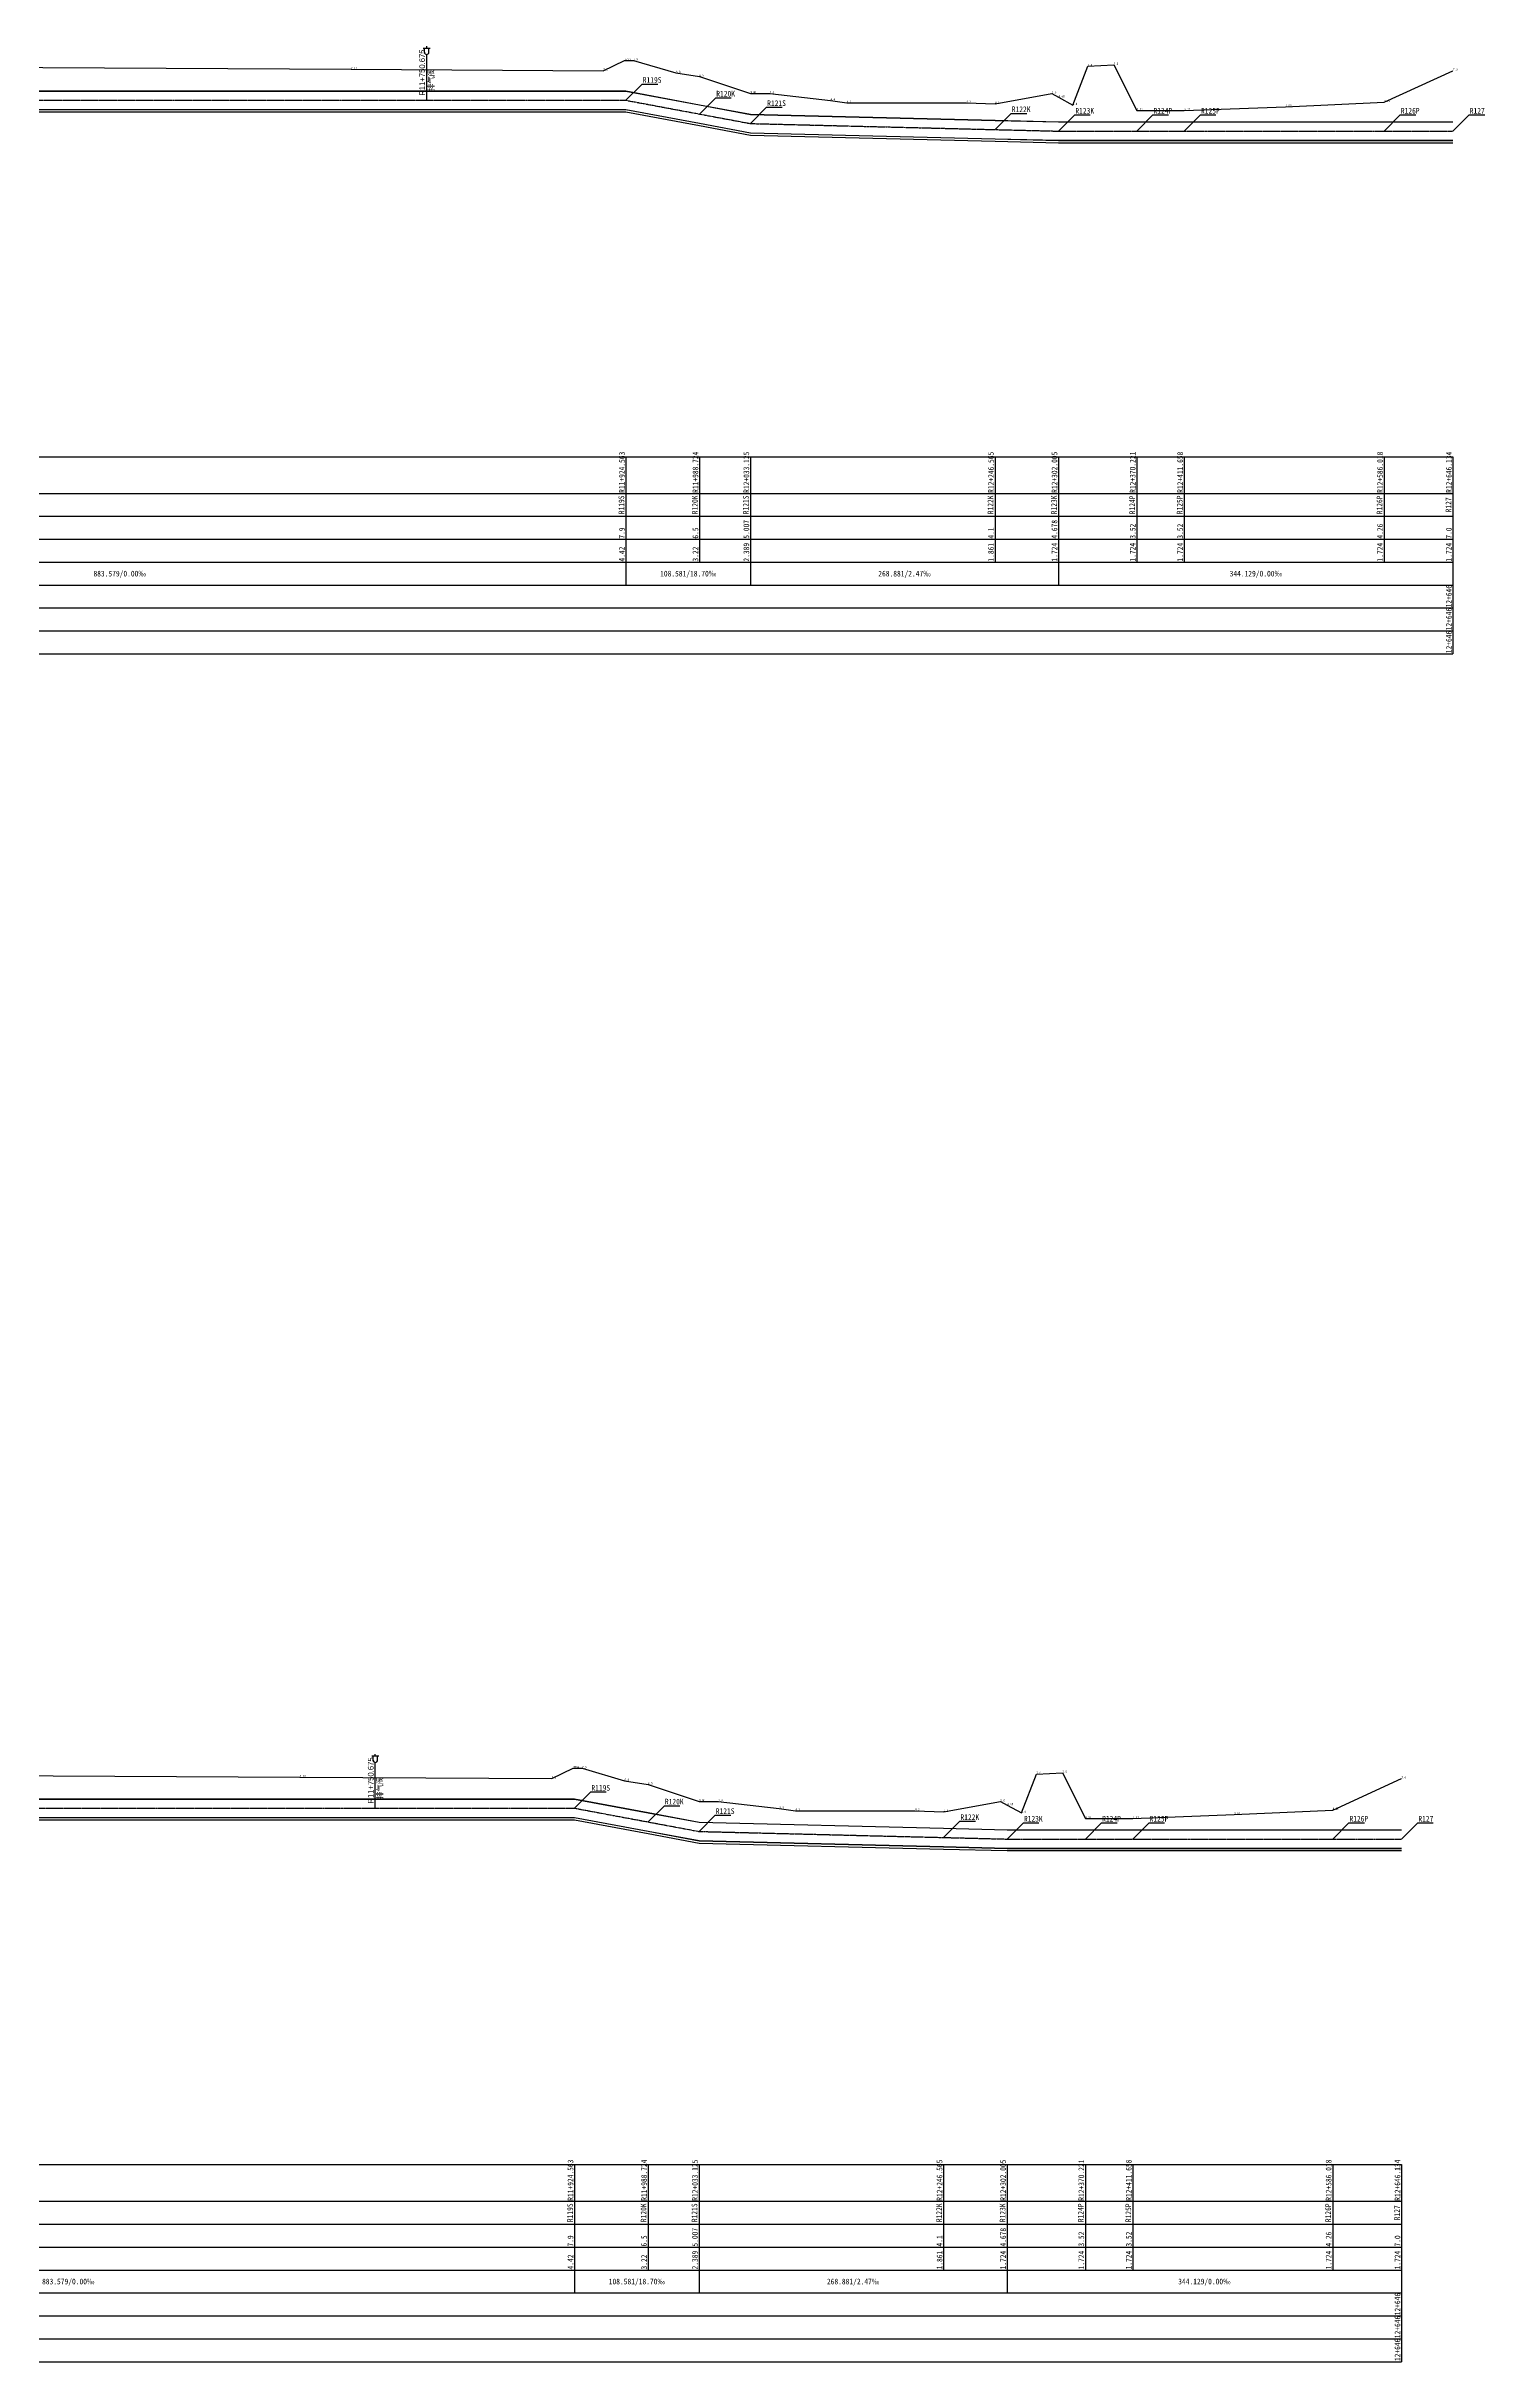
# Model space of a CAD drawing. Extents: x 525858 to 564773, y 2370984 to 2400075.
# Drawn here: x 562566 to 563821, y 2383444 to 2385465 of the extents above; entities that cross this region are included whole.
import ezdxf
from ezdxf.enums import TextEntityAlignment as Align

# ---------------------------------------------------------------- set-up
doc = ezdxf.new("R2010")
doc.units = 0
doc.linetypes.add('CENTER', pattern=[2, 1.25, -0.25, 0.25, -0.25])
for name, color, linetype in [('pipe', 3, 'CONTINUOUS'), ('pipe_cen', 1, 'CENTER'), ('tab', 9, 'CONTINUOUS'), ('地形剖面', 4, 'CONTINUOUS'), ('水工平面管线标注', 3, 'CONTINUOUS'), ('水工纵面管线标注', 3, 'CONTINUOUS'), ('附属设施', 2, 'CONTINUOUS')]:
    doc.layers.add(name, color=color, linetype=linetype)
doc.styles.add('HT', font='simhei.ttf', dxfattribs={"width": 0.8})
doc.styles.add('SIMP1', font='simp1.shx', dxfattribs={"width": 0.8, "bigfont": 'hz.shx'})

# ---------------------------------------------------------------- blocks, each defined once
blk = doc.blocks.new('qin排气阀va')
at = {"layer": '附属设施', "linetype": 'Continuous', "lineweight": -3}
for points in [[(-1.5, 22.8), (1.5, 22.8)], [(-1, 21), (-1, 22.8)], [(0, 22.8), (0, 23.55)], [(1, 21), (1, 22.8)], [(0, 0), (0, 20)]]:
    blk.add_lwpolyline(points, dxfattribs=at)
blk.add_arc((0, 21), 1, 180, 0, dxfattribs=at)
at = {"layer": '附属设施', "linetype": 'Continuous', "lineweight": -3, "style": 'SIMP1'}
blk.add_attdef('ZH', text='', height=2.5, rotation=90, dxfattribs=at).set_placement((0, 2), align=Align.BOTTOM_LEFT)
blk.add_attdef('名称', text='', height=2.5, rotation=90, dxfattribs=at).set_placement((1, 4), align=Align.TOP_LEFT)

msp = doc.modelspace()

# ---------------------------------------------------------------- linework, layer by layer
at = {"layer": 'pipe', "lineweight": -3}
for points in [[(562347.542356, 2385425.965235), (563071.946356, 2385425.965235), (563136.107356, 2385413.965235), (563180.508356, 2385405.655235), (563393.948356, 2385400.375235), (563449.388356, 2385399.005235), (563517.604356, 2385399.005235), (563559.041356, 2385399.005235), (563733.401356, 2385399.005235), (563793.517356, 2385399.005235)], [(562347.542356, 2385425.865235), (563071.946356, 2385425.865235), (563136.107356, 2385413.865235), (563180.508356, 2385405.555235), (563393.948356, 2385400.275235), (563449.388356, 2385398.905235), (563517.604356, 2385398.905235), (563559.041356, 2385398.905235), (563733.401356, 2385398.905235), (563793.517356, 2385398.905235)], [(562347.542356, 2385409.865235), (563071.946356, 2385409.865235), (563136.107356, 2385397.865235), (563180.508356, 2385389.555235), (563393.948356, 2385384.275235), (563449.388356, 2385382.905235), (563517.604356, 2385382.905235), (563559.041356, 2385382.905235), (563733.401356, 2385382.905235), (563793.517356, 2385382.905235)], [(562347.542356, 2385409.765235), (563071.946356, 2385409.765235), (563136.107356, 2385397.765235), (563180.508356, 2385389.455235), (563393.948356, 2385384.175235), (563449.388356, 2385382.805235), (563517.604356, 2385382.805235), (563559.041356, 2385382.805235), (563733.401356, 2385382.805235), (563793.517356, 2385382.805235)], [(562347.542356, 2385407.765235), (563071.946356, 2385407.765235), (563136.107356, 2385395.765235), (563180.508356, 2385387.455235), (563393.948356, 2385382.175235), (563449.388356, 2385380.805235), (563517.604356, 2385380.805235), (563559.041356, 2385380.805235), (563733.401356, 2385380.805235), (563793.517356, 2385380.805235)], [(562302.708531, 2383935.050682), (563027.112531, 2383935.050682), (563091.273531, 2383923.050682), (563135.674531, 2383914.740682), (563349.114531, 2383909.460682), (563404.554531, 2383908.090682), (563472.770531, 2383908.090682), (563514.207531, 2383908.090682), (563688.567531, 2383908.090682), (563748.683531, 2383908.090682)], [(562302.708531, 2383934.950682), (563027.112531, 2383934.950682), (563091.273531, 2383922.950682), (563135.674531, 2383914.640682), (563349.114531, 2383909.360682), (563404.554531, 2383907.990682), (563472.770531, 2383907.990682), (563514.207531, 2383907.990682), (563688.567531, 2383907.990682), (563748.683531, 2383907.990682)], [(562302.708531, 2383918.950682), (563027.112531, 2383918.950682), (563091.273531, 2383906.950682), (563135.674531, 2383898.640682), (563349.114531, 2383893.360682), (563404.554531, 2383891.990682), (563472.770531, 2383891.990682), (563514.207531, 2383891.990682), (563688.567531, 2383891.990682), (563748.683531, 2383891.990682)], [(562302.708531, 2383918.850682), (563027.112531, 2383918.850682), (563091.273531, 2383906.850682), (563135.674531, 2383898.540682), (563349.114531, 2383893.260682), (563404.554531, 2383891.890682), (563472.770531, 2383891.890682), (563514.207531, 2383891.890682), (563688.567531, 2383891.890682), (563748.683531, 2383891.890682)], [(562302.708531, 2383916.850682), (563027.112531, 2383916.850682), (563091.273531, 2383904.850682), (563135.674531, 2383896.540682), (563349.114531, 2383891.260682), (563404.554531, 2383889.890682), (563472.770531, 2383889.890682), (563514.207531, 2383889.890682), (563688.567531, 2383889.890682), (563748.683531, 2383889.890682)]]:
    msp.add_lwpolyline(points, dxfattribs=at)
at = {"layer": 'pipe_cen', "lineweight": -3}
for points in [[(560766.618356, 2385416.725235), (561105.510356, 2385416.725235), (561142.586356, 2385388.715235), (561164.816356, 2385388.715235), (561195.002356, 2385411.215235), (561674.682356, 2385424.425235), (561854.175356, 2385424.425235), (561898.616356, 2385451.195235), (562002.599356, 2385451.195235), (562022.913356, 2385447.545235), (562188.367356, 2385417.865235), (563071.946356, 2385417.865235), (563180.508356, 2385397.555235), (563449.388356, 2385390.905235), (563793.517356, 2385390.905235)], [(560721.784531, 2383925.810682), (561060.676531, 2383925.810682), (561097.752531, 2383897.800682), (561119.982531, 2383897.800682), (561150.168531, 2383920.300682), (561629.848531, 2383933.510682), (561809.341531, 2383933.510682), (561853.782531, 2383960.280682), (561957.765531, 2383960.280682), (561978.079531, 2383956.630682), (562143.533531, 2383926.950682), (563027.112531, 2383926.950682), (563135.674531, 2383906.640682), (563404.554531, 2383899.990682), (563748.683531, 2383899.990682)]]:
    msp.add_lwpolyline(points, dxfattribs=at)
at = {"layer": 'tab', "lineweight": -3}
for points in [[(551085.383356, 2385106.675235), (563793.517356, 2385106.675235)], [(563071.946356, 2385106.675235), (563071.946356, 2385014.675235)], [(563136.107356, 2385106.675235), (563136.107356, 2385014.675235)], [(563180.508356, 2385106.675235), (563180.508356, 2385014.675235)], [(563393.948356, 2385106.675235), (563393.948356, 2385014.675235)], [(563449.388356, 2385106.675235), (563449.388356, 2385014.675235)], [(563517.604356, 2385106.675235), (563517.604356, 2385014.675235)], [(563559.041356, 2385106.675235), (563559.041356, 2385014.675235)], [(563733.401356, 2385106.675235), (563733.401356, 2385014.675235)], [(563793.517356, 2385106.675235), (563793.517356, 2384934.675235)], [(563793.517356, 2385106.675235), (563793.517356, 2385014.675235)], [(551085.383356, 2385074.675235), (563793.517356, 2385074.675235)], [(551085.383356, 2385054.675235), (563793.517356, 2385054.675235)], [(551085.383356, 2385034.675235), (563793.517356, 2385034.675235)], [(551085.383356, 2385014.675235), (563793.517356, 2385014.675235)], [(563071.946356, 2385014.675235), (563071.946356, 2384994.675235)], [(563180.508356, 2385014.675235), (563180.508356, 2384994.675235)], [(563449.388356, 2385014.675235), (563449.388356, 2384994.675235)], [(551085.383356, 2384994.675235), (563793.517356, 2384994.675235)], [(563793.517356, 2384994.675235), (563793.517356, 2384974.675235)], [(551085.383356, 2384974.675235), (563793.517356, 2384974.675235)], [(563793.517356, 2384974.675235), (563793.517356, 2384954.675235)], [(551085.383356, 2384954.675235), (563793.517356, 2384954.675235)], [(563793.517356, 2384954.675235), (563793.517356, 2384934.675235)], [(551085.383356, 2384934.675235), (563793.517356, 2384934.675235)], [(551040.549531, 2383615.760682), (563748.683531, 2383615.760682)], [(563027.112531, 2383615.760682), (563027.112531, 2383523.760682)], [(563091.273531, 2383615.760682), (563091.273531, 2383523.760682)], [(563135.674531, 2383615.760682), (563135.674531, 2383523.760682)], [(563349.114531, 2383615.760682), (563349.114531, 2383523.760682)], [(563404.554531, 2383615.760682), (563404.554531, 2383523.760682)], [(563472.770531, 2383615.760682), (563472.770531, 2383523.760682)], [(563514.207531, 2383615.760682), (563514.207531, 2383523.760682)], [(563688.567531, 2383615.760682), (563688.567531, 2383523.760682)], [(563748.683531, 2383615.760682), (563748.683531, 2383443.760682)], [(563748.683531, 2383615.760682), (563748.683531, 2383523.760682)], [(551040.549531, 2383583.760682), (563748.683531, 2383583.760682)], [(551040.549531, 2383563.760682), (563748.683531, 2383563.760682)], [(551040.549531, 2383543.760682), (563748.683531, 2383543.760682)], [(551040.549531, 2383523.760682), (563748.683531, 2383523.760682)], [(563027.112531, 2383523.760682), (563027.112531, 2383503.760682)], [(563135.674531, 2383523.760682), (563135.674531, 2383503.760682)], [(563404.554531, 2383523.760682), (563404.554531, 2383503.760682)], [(551040.549531, 2383503.760682), (563748.683531, 2383503.760682)], [(563748.683531, 2383503.760682), (563748.683531, 2383483.760682)], [(551040.549531, 2383483.760682), (563748.683531, 2383483.760682)], [(563748.683531, 2383483.760682), (563748.683531, 2383463.760682)], [(551040.549531, 2383463.760682), (563748.683531, 2383463.760682)], [(563748.683531, 2383463.760682), (563748.683531, 2383443.760682)], [(551040.549531, 2383443.760682), (563748.683531, 2383443.760682)]]:
    msp.add_lwpolyline(points, dxfattribs=at)
for points in [[(562188.367356, 2385004.675235, 0, 1, 0), (562191.367356, 2385004.675235, 0, 0, 0), (562610.156856, 2385004.675235, 0, 0, 0)], [(563071.946356, 2385004.675235, 0, 1, 0), (563068.946356, 2385004.675235, 0, 0, 0), (562650.156856, 2385004.675235, 0, 0, 0)], [(563071.946356, 2385004.675235, 0, 1, 0), (563074.946356, 2385004.675235, 0, 0, 0), (563106.227356, 2385004.675235, 0, 0, 0)], [(563180.508356, 2385004.675235, 0, 1, 0), (563177.508356, 2385004.675235, 0, 0, 0), (563146.227356, 2385004.675235, 0, 0, 0)], [(563180.508356, 2385004.675235, 0, 1, 0), (563183.508356, 2385004.675235, 0, 0, 0), (563294.948356, 2385004.675235, 0, 0, 0)], [(563449.388356, 2385004.675235, 0, 1, 0), (563446.388356, 2385004.675235, 0, 0, 0), (563334.948356, 2385004.675235, 0, 0, 0)], [(563449.388356, 2385004.675235, 0, 1, 0), (563452.388356, 2385004.675235, 0, 0, 0), (563601.452856, 2385004.675235, 0, 0, 0)], [(563793.517356, 2385004.675235, 0, 1, 0), (563790.517356, 2385004.675235, 0, 0, 0), (563641.452856, 2385004.675235, 0, 0, 0)], [(563027.112531, 2383513.760682, 0, 1, 0), (563024.112531, 2383513.760682, 0, 0, 0), (562605.323031, 2383513.760682, 0, 0, 0)], [(563027.112531, 2383513.760682, 0, 1, 0), (563030.112531, 2383513.760682, 0, 0, 0), (563061.393531, 2383513.760682, 0, 0, 0)], [(563135.674531, 2383513.760682, 0, 1, 0), (563132.674531, 2383513.760682, 0, 0, 0), (563101.393531, 2383513.760682, 0, 0, 0)], [(563135.674531, 2383513.760682, 0, 1, 0), (563138.674531, 2383513.760682, 0, 0, 0), (563250.114531, 2383513.760682, 0, 0, 0)], [(563404.554531, 2383513.760682, 0, 1, 0), (563401.554531, 2383513.760682, 0, 0, 0), (563290.114531, 2383513.760682, 0, 0, 0)], [(563404.554531, 2383513.760682, 0, 1, 0), (563407.554531, 2383513.760682, 0, 0, 0), (563556.619031, 2383513.760682, 0, 0, 0)], [(563748.683531, 2383513.760682, 0, 1, 0), (563745.683531, 2383513.760682, 0, 0, 0), (563596.619031, 2383513.760682, 0, 0, 0)]]:
    msp.add_lwpolyline(points, format="xyseb", dxfattribs=at)
at = {"layer": '地形剖面', "lineweight": -3}
for points in [[(562347.542356, 2385447.665235), (562832.069356, 2385444.915235), (563052.024356, 2385443.665235), (563070.776356, 2385452.665235), (563071.946356, 2385452.665235), (563071.946356, 2385452.665235), (563071.946356, 2385452.665235), (563078.514356, 2385452.665235), (563115.547356, 2385441.665235), (563136.107356, 2385438.665235), (563136.107356, 2385438.665235), (563180.508356, 2385423.735235), (563180.508356, 2385423.735235), (563180.508356, 2385423.735235), (563180.508356, 2385423.735235), (563180.720356, 2385423.665235), (563197.307356, 2385423.665235), (563250.467356, 2385417.665235), (563264.664356, 2385415.665235), (563368.961356, 2385415.665235), (563393.948356, 2385414.665235), (563443.519356, 2385423.665235), (563449.388356, 2385420.445235), (563449.388356, 2385420.445235), (563449.388356, 2385420.445235), (563449.388356, 2385420.445235), (563461.759356, 2385413.665235), (563474.813356, 2385447.665235), (563497.547356, 2385448.665235), (563517.604356, 2385408.865235), (563517.604356, 2385408.865235), (563559.041356, 2385408.865235), (563647.426356, 2385412.265235), (563733.401356, 2385416.265235), (563733.401356, 2385416.265235), (563793.517356, 2385443.665235), (563793.517356, 2385443.665235)], [(562302.708531, 2383956.750682), (562787.235531, 2383954.000682), (563007.190531, 2383952.750682), (563025.942531, 2383961.750682), (563027.112531, 2383961.750682), (563027.112531, 2383961.750682), (563027.112531, 2383961.750682), (563033.680531, 2383961.750682), (563070.713531, 2383950.750682), (563091.273531, 2383947.750682), (563091.273531, 2383947.750682), (563135.674531, 2383932.820682), (563135.674531, 2383932.820682), (563135.674531, 2383932.820682), (563135.674531, 2383932.820682), (563135.886531, 2383932.750682), (563152.473531, 2383932.750682), (563205.633531, 2383926.750682), (563219.830531, 2383924.750682), (563324.127531, 2383924.750682), (563349.114531, 2383923.750682), (563398.685531, 2383932.750682), (563404.554531, 2383929.530682), (563404.554531, 2383929.530682), (563404.554531, 2383929.530682), (563404.554531, 2383929.530682), (563416.925531, 2383922.750682), (563429.979531, 2383956.750682), (563452.713531, 2383957.750682), (563472.770531, 2383917.950682), (563472.770531, 2383917.950682), (563514.207531, 2383917.950682), (563602.592531, 2383921.350682), (563688.567531, 2383925.350682), (563688.567531, 2383925.350682), (563748.683531, 2383952.750682), (563748.683531, 2383952.750682)]]:
    msp.add_lwpolyline(points, dxfattribs=at)
at = {"layer": '水工纵面管线标注', "color": 9, "lineweight": -3}
for points in [[(563071.946356, 2385417.865235), (563086.086356, 2385432.005235), (563099.586356, 2385432.005235)], [(563136.107356, 2385405.865235), (563150.247356, 2385420.005235), (563163.747356, 2385420.005235)], [(563180.508356, 2385397.555235), (563194.648356, 2385411.695235), (563208.148356, 2385411.695235)], [(563393.948356, 2385392.275235), (563408.088356, 2385406.415235), (563421.588356, 2385406.415235)], [(563449.388356, 2385390.905235), (563463.528356, 2385405.045235), (563477.028356, 2385405.045235)], [(563517.604356, 2385390.905235), (563531.744356, 2385405.045235), (563545.244356, 2385405.045235)], [(563559.041356, 2385390.905235), (563573.181356, 2385405.045235), (563586.681356, 2385405.045235)], [(563733.401356, 2385390.905235), (563747.541356, 2385405.045235), (563761.041356, 2385405.045235)], [(563793.517356, 2385390.905235), (563807.657356, 2385405.045235), (563821.157356, 2385405.045235)], [(563027.112531, 2383926.950682), (563041.252531, 2383941.090682), (563054.752531, 2383941.090682)], [(563091.273531, 2383914.950682), (563105.413531, 2383929.090682), (563118.913531, 2383929.090682)], [(563135.674531, 2383906.640682), (563149.814531, 2383920.780682), (563163.314531, 2383920.780682)], [(563349.114531, 2383901.360682), (563363.254531, 2383915.500682), (563376.754531, 2383915.500682)], [(563404.554531, 2383899.990682), (563418.694531, 2383914.130682), (563432.194531, 2383914.130682)], [(563472.770531, 2383899.990682), (563486.910531, 2383914.130682), (563500.410531, 2383914.130682)], [(563514.207531, 2383899.990682), (563528.347531, 2383914.130682), (563541.847531, 2383914.130682)], [(563688.567531, 2383899.990682), (563702.707531, 2383914.130682), (563716.207531, 2383914.130682)], [(563748.683531, 2383899.990682), (563762.823531, 2383914.130682), (563776.323531, 2383914.130682)]]:
    msp.add_lwpolyline(points, dxfattribs=at)

# ---------------------------------------------------------------- block references
at = {"layer": '附属设施', "lineweight": -3, "xscale": 2, "yscale": 2, "zscale": 2}
for p in [(562898.058356, 2385417.865235), (562853.224531, 2383926.950682)]:
    msp.add_blockref('qin排气阀va', p, dxfattribs=at).add_auto_attribs({'ZH': 'R11+750.675', '名称': '排气阀'})

# ---------------------------------------------------------------- texts
at = {"layer": 'tab', "color": 3, "lineweight": -3, "style": 'HT', "width": 0.8}
for s, p in [('R11+924.563', (563070.846356, 2385075.175235)), ('R11+988.724', (563135.007356, 2385075.175235)), ('R12+033.125', (563179.408356, 2385075.175235)), ('R12+246.565', (563392.848356, 2385075.175235)), ('R12+302.005', (563448.288356, 2385075.175235)), ('R12+370.221', (563516.504356, 2385075.175235)), ('R12+411.658', (563557.941356, 2385075.175235)), ('R12+586.018', (563732.301356, 2385075.175235)), ('R12+646.134', (563792.417356, 2385075.175235)), ('7.9', (563070.846356, 2385035.175235)), ('6.5', (563135.007356, 2385035.175235)), ('5.007', (563179.408356, 2385035.175235)), ('4.1', (563392.848356, 2385035.175235)), ('4.678', (563448.288356, 2385035.175235)), ('3.52', (563516.504356, 2385035.175235)), ('3.52', (563557.941356, 2385035.175235)), ('4.26', (563732.301356, 2385035.175235)), ('7.0', (563792.417356, 2385035.175235)), ('4.42', (563070.846356, 2385015.175235)), ('3.22', (563135.007356, 2385015.175235)), ('2.389', (563179.408356, 2385015.175235)), ('1.861', (563392.848356, 2385015.175235)), ('1.724', (563448.288356, 2385015.175235)), ('1.724', (563516.504356, 2385015.175235)), ('1.724', (563557.941356, 2385015.175235)), ('1.724', (563732.301356, 2385015.175235)), ('1.724', (563792.417356, 2385015.175235)), ('12+646', (563792.417356, 2384955.175235)), ('12+646', (563792.417356, 2384935.175235)), ('R11+924.563', (563026.012531, 2383584.260682)), ('R11+988.724', (563090.173531, 2383584.260682)), ('R12+033.125', (563134.574531, 2383584.260682)), ('R12+246.565', (563348.014531, 2383584.260682)), ('R12+302.005', (563403.454531, 2383584.260682)), ('R12+370.221', (563471.670531, 2383584.260682)), ('R12+411.658', (563513.107531, 2383584.260682)), ('R12+586.018', (563687.467531, 2383584.260682)), ('R12+646.134', (563747.583531, 2383584.260682)), ('7.9', (563026.012531, 2383544.260682)), ('6.5', (563090.173531, 2383544.260682)), ('5.007', (563134.574531, 2383544.260682)), ('4.1', (563348.014531, 2383544.260682)), ('4.678', (563403.454531, 2383544.260682)), ('3.52', (563471.670531, 2383544.260682)), ('3.52', (563513.107531, 2383544.260682)), ('4.26', (563687.467531, 2383544.260682)), ('7.0', (563747.583531, 2383544.260682)), ('4.42', (563026.012531, 2383524.260682)), ('3.22', (563090.173531, 2383524.260682)), ('2.389', (563134.574531, 2383524.260682)), ('1.861', (563348.014531, 2383524.260682)), ('1.724', (563403.454531, 2383524.260682)), ('1.724', (563471.670531, 2383524.260682)), ('1.724', (563513.107531, 2383524.260682)), ('1.724', (563687.467531, 2383524.260682)), ('1.724', (563747.583531, 2383524.260682)), ('12+646', (563747.583531, 2383464.260682)), ('12+646', (563747.583531, 2383444.260682))]:
    msp.add_text(s, height=5, rotation=89.999998453, dxfattribs=at).set_placement(p)
for s, p in [('R119S', (563071.946356, 2385064.675235)), ('R120K', (563136.107356, 2385064.675235)), ('R121S', (563180.508356, 2385064.675235)), ('R122K', (563393.948356, 2385064.675235)), ('R123K', (563449.388356, 2385064.675235)), ('R124P', (563517.604356, 2385064.675235)), ('R125P', (563559.041356, 2385064.675235)), ('R126P', (563733.401356, 2385064.675235)), ('R127', (563793.517356, 2385064.675235)), ('R119S', (563027.112531, 2383573.760682)), ('R120K', (563091.273531, 2383573.760682)), ('R121S', (563135.674531, 2383573.760682)), ('R122K', (563349.114531, 2383573.760682)), ('R123K', (563404.554531, 2383573.760682)), ('R124P', (563472.770531, 2383573.760682)), ('R125P', (563514.207531, 2383573.760682)), ('R126P', (563688.567531, 2383573.760682)), ('R127', (563748.683531, 2383573.760682))]:
    msp.add_text(s, height=5, rotation=89.999998453, dxfattribs=at).set_placement(p, align=Align.BOTTOM_CENTER)
for s, p in [('883.579/0.00‰', (562630.156856, 2385004.675235)), ('108.581/18.70‰', (563126.227356, 2385004.675235)), ('268.881/2.47‰', (563314.948356, 2385004.675235)), ('344.129/0.00‰', (563621.452856, 2385004.675235)), ('883.579/0.00‰', (562585.323031, 2383513.760682)), ('108.581/18.70‰', (563081.393531, 2383513.760682)), ('268.881/2.47‰', (563270.114531, 2383513.760682)), ('344.129/0.00‰', (563576.619031, 2383513.760682))]:
    msp.add_text(s, height=5, dxfattribs=at).set_placement(p, align=Align.MIDDLE_CENTER)
at = {"layer": '地形剖面', "color": 9, "lineweight": -3, "style": 'HT', "width": 0.8}
for s, p in [('7.13', (562832.069356, 2385444.915235)), ('7.9', (563070.776356, 2385452.665235)), ('7.9', (563071.946356, 2385452.665235)), ('7.9', (563071.946356, 2385452.665235)), ('7.9', (563071.946356, 2385452.665235)), ('7.9', (563078.514356, 2385452.665235)), ('7.4', (563474.813356, 2385447.665235)), ('7.5', (563497.547356, 2385448.665235)), ('7.0', (563052.024356, 2385443.665235)), ('6.8', (563115.547356, 2385441.665235)), ('6.5', (563136.107356, 2385438.665235)), ('6.5', (563136.107356, 2385438.665235)), ('5.01', (563180.508356, 2385423.735235)), ('5.01', (563180.508356, 2385423.735235)), ('5.01', (563180.508356, 2385423.735235)), ('5.01', (563180.508356, 2385423.735235)), ('5.0', (563180.720356, 2385423.665235)), ('5.0', (563197.307356, 2385423.665235)), ('5.0', (563443.519356, 2385423.665235)), ('7.0', (563793.517356, 2385443.665235)), ('7.0', (563793.517356, 2385443.665235)), ('4.4', (563250.467356, 2385417.665235)), ('4.2', (563264.664356, 2385415.665235)), ('4.2', (563368.961356, 2385415.665235)), ('4.1', (563393.948356, 2385414.665235)), ('4.68', (563449.388356, 2385420.445235)), ('4.68', (563449.388356, 2385420.445235)), ('4.68', (563449.388356, 2385420.445235)), ('4.68', (563449.388356, 2385420.445235)), ('4.0', (563461.759356, 2385413.665235)), ('3.52', (563517.604356, 2385408.865235)), ('3.52', (563517.604356, 2385408.865235)), ('3.52', (563559.041356, 2385408.865235)), ('3.86', (563647.426356, 2385412.265235)), ('4.26', (563733.401356, 2385416.265235)), ('4.26', (563733.401356, 2385416.265235)), ('7.13', (562787.235531, 2383954.000682)), ('7.0', (563007.190531, 2383952.750682)), ('7.9', (563025.942531, 2383961.750682)), ('7.9', (563027.112531, 2383961.750682)), ('7.9', (563027.112531, 2383961.750682)), ('7.9', (563027.112531, 2383961.750682)), ('7.9', (563033.680531, 2383961.750682)), ('6.8', (563070.713531, 2383950.750682)), ('7.4', (563429.979531, 2383956.750682)), ('7.5', (563452.713531, 2383957.750682)), ('7.0', (563748.683531, 2383952.750682)), ('7.0', (563748.683531, 2383952.750682)), ('6.5', (563091.273531, 2383947.750682)), ('6.5', (563091.273531, 2383947.750682)), ('5.01', (563135.674531, 2383932.820682)), ('5.01', (563135.674531, 2383932.820682)), ('5.01', (563135.674531, 2383932.820682)), ('5.01', (563135.674531, 2383932.820682)), ('5.0', (563135.886531, 2383932.750682)), ('5.0', (563152.473531, 2383932.750682)), ('5.0', (563398.685531, 2383932.750682)), ('4.68', (563404.554531, 2383929.530682)), ('4.68', (563404.554531, 2383929.530682)), ('4.68', (563404.554531, 2383929.530682)), ('4.68', (563404.554531, 2383929.530682)), ('4.4', (563205.633531, 2383926.750682)), ('4.2', (563219.830531, 2383924.750682)), ('4.2', (563324.127531, 2383924.750682)), ('4.1', (563349.114531, 2383923.750682)), ('4.0', (563416.925531, 2383922.750682)), ('3.52', (563472.770531, 2383917.950682)), ('3.52', (563472.770531, 2383917.950682)), ('3.52', (563514.207531, 2383917.950682)), ('3.86', (563602.592531, 2383921.350682)), ('4.26', (563688.567531, 2383925.350682)), ('4.26', (563688.567531, 2383925.350682))]:
    msp.add_text(s, height=2, dxfattribs=at).set_placement(p)
at = {"layer": '水工平面管线标注', "color": 3, "lineweight": -3, "style": 'HT', "width": 0.8}
for p in [(563792.417356, 2384975.175235), (563747.583531, 2383484.260682)]:
    msp.add_text('12+646', height=5, rotation=89.999998453, dxfattribs=at).set_placement(p)
at = {"layer": '水工纵面管线标注', "lineweight": -3, "style": 'HT', "width": 0.8}
for s, p in [('R119S', (563086.586356, 2385433.105235)), ('R120K', (563150.747356, 2385421.105235)), ('R121S', (563195.148356, 2385412.795235)), ('R122K', (563408.588356, 2385407.515235)), ('R123K', (563464.028356, 2385406.145235)), ('R124P', (563532.244356, 2385406.145235)), ('R125P', (563573.681356, 2385406.145235)), ('R126P', (563748.041356, 2385406.145235)), ('R127', (563808.157356, 2385406.145235)), ('R119S', (563041.752531, 2383942.190682)), ('R120K', (563105.913531, 2383930.190682)), ('R121S', (563150.314531, 2383921.880682)), ('R122K', (563363.754531, 2383916.600682)), ('R123K', (563419.194531, 2383915.230682)), ('R124P', (563487.410531, 2383915.230682)), ('R125P', (563528.847531, 2383915.230682)), ('R126P', (563703.207531, 2383915.230682)), ('R127', (563763.323531, 2383915.230682))]:
    msp.add_text(s, height=5, dxfattribs=at).set_placement(p)

doc.saveas('drawing.dxf')
